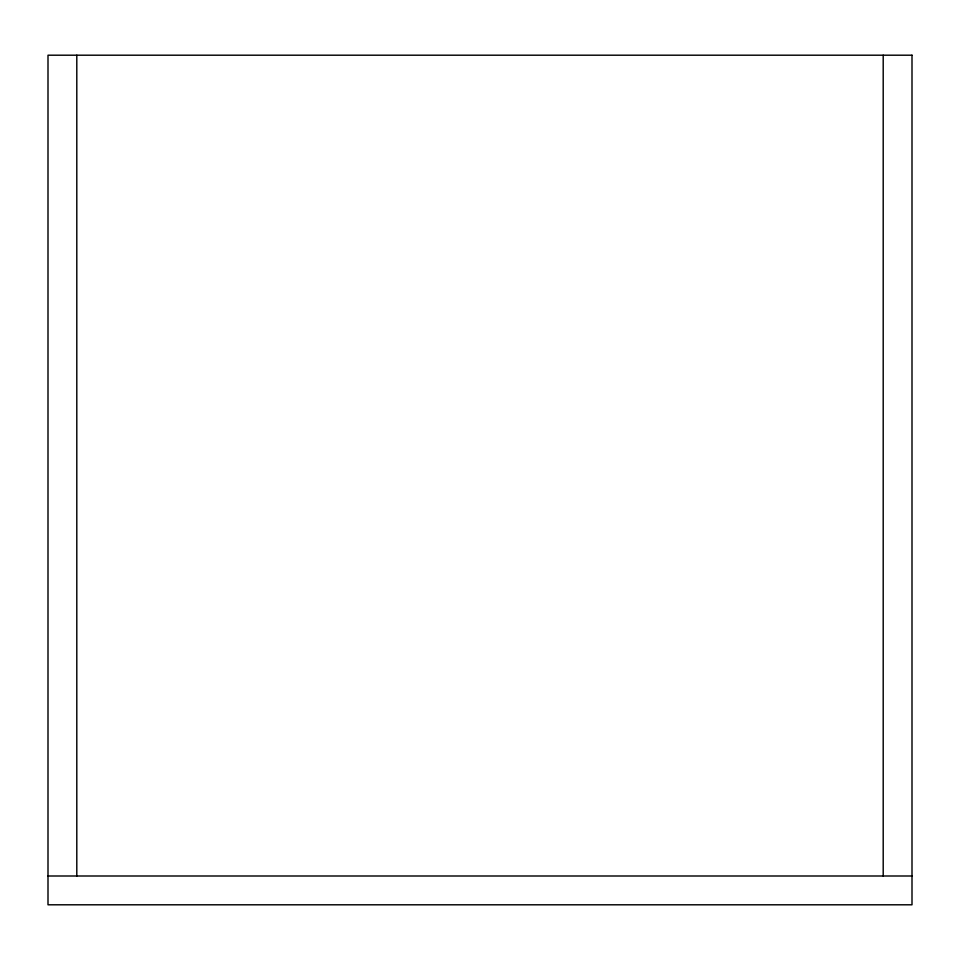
<?xml version="1.0" encoding="UTF-8"?>
<svg xmlns="http://www.w3.org/2000/svg" width="960" height="960" viewBox="0 0 960 960"><rect width="100%" height="100%" fill="white"/><g stroke="black" fill="none" stroke-linecap="round" stroke-linejoin="round"><path stroke-width="1.44" d="M48 876L912 876M883.2 55.2L883.2 876M76.8 55.2L76.8 876M912 55.2L48 55.2L48 904.8L912 904.8L912 55.2"/></g></svg>
